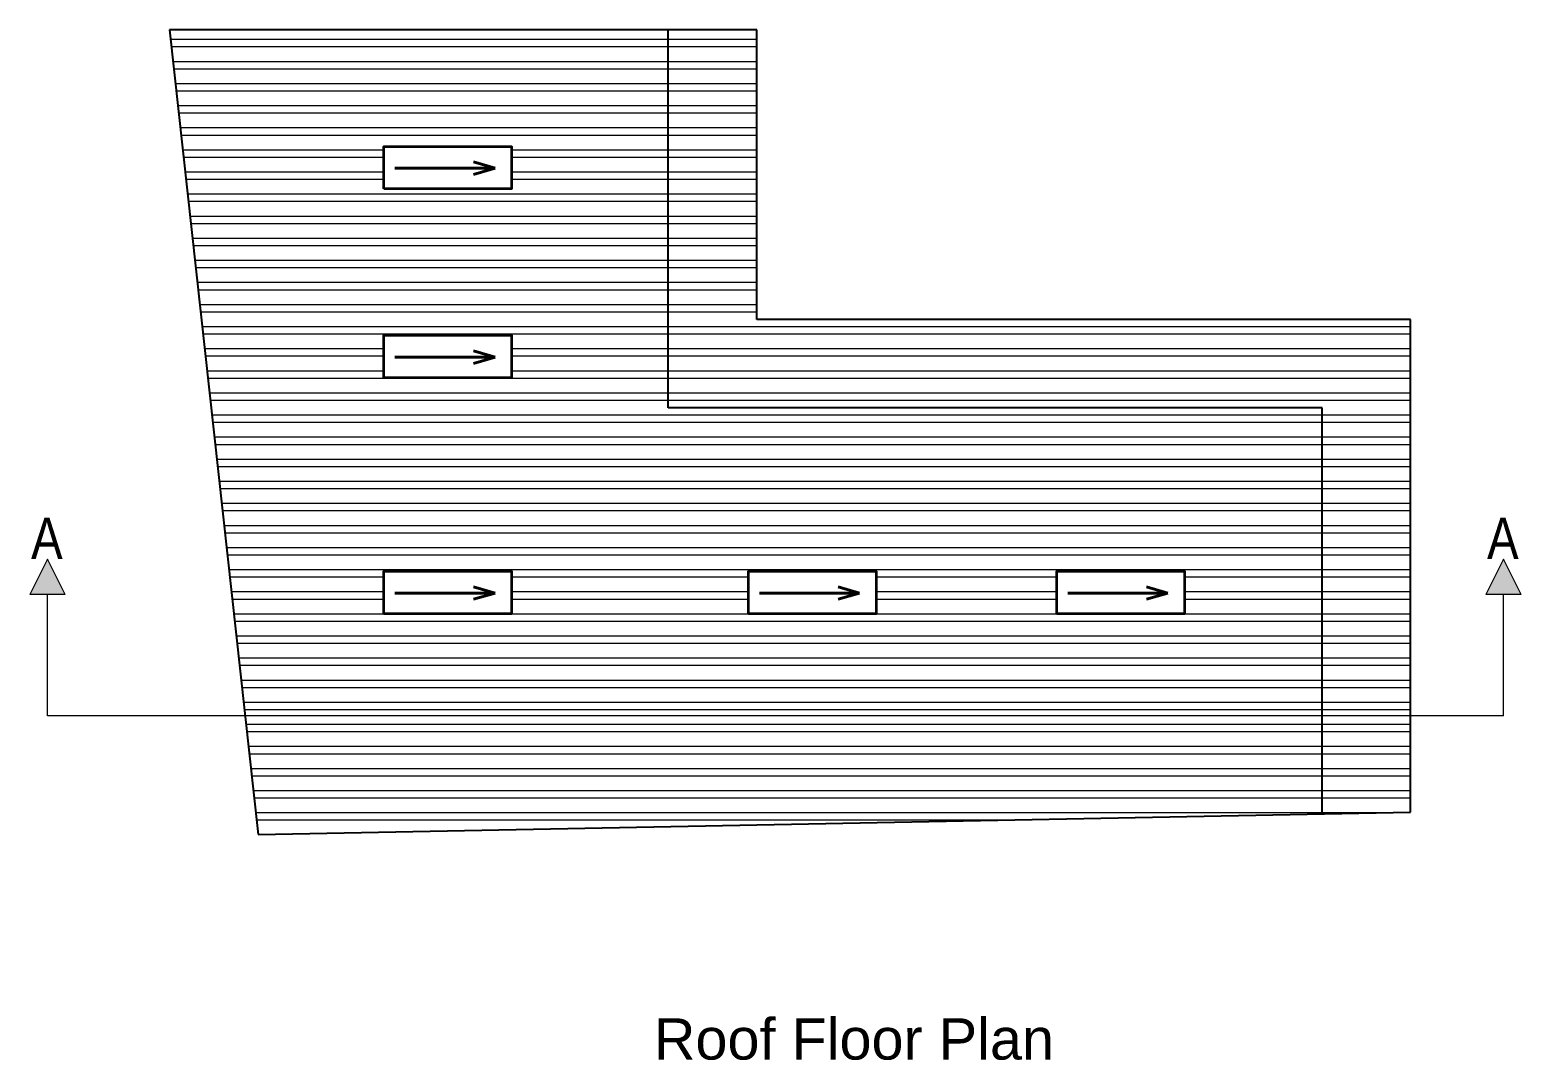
# Model space of a CAD drawing. Header units: inches. Extents: x 392906 to 410488, y -52747 to -40742.
# Drawn here: x 399158 to 399664, y -50699 to -50349 of the extents above; entities that cross this region are included whole.
import ezdxf

# ---------------------------------------------------------------- set-up
doc = ezdxf.new("R2010")
doc.units = ezdxf.units.IN
doc.header["$LTSCALE"] = 2
doc.header["$MEASUREMENT"] = 0
doc.layers.get('0').update_dxf_attribs({"linetype": 'CONTINUOUS'})
for name, color, linetype, lineweight in [('DIM_LINE', 173, 'CONTINUOUS', 20), ('door', 20, 'CONTINUOUS', 35), ('WALL - A', 1, 'CONTINUOUS', 40)]:
    doc.layers.add(name, color=color, linetype=linetype, lineweight=lineweight)
doc.styles.get("Standard").update_dxf_attribs({"font": 'ARIALN.TTF'})

msp = doc.modelspace()

# ---------------------------------------------------------------- hatches: boundary and pattern name
at = {"linetype": 'ByBlock', "lineweight": 5}
for points in [[(399163.89, -50528.57), (399169.89, -50540.57), (399157.89, -50540.57)], [(399658.21, -50528.57), (399664.21, -50540.57), (399652.21, -50540.57)]]:
    msp.add_hatch(color=7, dxfattribs=at).paths.add_polyline_path(points)
at = {"layer": 'DIM_LINE'}
h = msp.add_hatch(dxfattribs=at)
h.set_pattern_fill('ANSI32', color=256, scale=20, angle=135)
h.set_pattern_definition([(180, (3044.369, 450.393), (-4e-16, -7.5), []), (180, (3041.869, 452.893), (-4e-16, -7.5), [])])
h.paths.add_polyline_path([(399596.66, -50477.22), (399374.66, -50477.22), (399374.66, -50348.9), (399205.27, -50348.9), (399230.96, -50581.74), (399596.66, -50581.74)])
h.paths.add_polyline_path([(399278.08, -50467.04), (399278.08, -50452.59), (399321.4, -50452.59), (399321.4, -50467.04)], flags=16)
h.paths.add_polyline_path([(399278.08, -50532.66), (399321.4, -50532.66), (399321.4, -50547.11), (399278.08, -50547.11)], flags=16)
h.paths.add_polyline_path([(399278.08, -50402.92), (399278.08, -50388.47), (399321.4, -50388.47), (399321.4, -50402.92)], flags=16)
h.paths.add_polyline_path([(399401.87, -50532.66), (399445.2, -50532.66), (399445.2, -50547.11), (399401.87, -50547.11)], flags=16)
h.paths.add_polyline_path([(399506.53, -50532.66), (399549.86, -50532.66), (399549.86, -50547.11), (399506.53, -50547.11)], flags=16)
h.paths.add_polyline_path([(399596.66, -50581.74), (399230.96, -50581.74), (399235.41, -50622.07), (399596.66, -50615.07)])
h.paths.add_polyline_path([(399626.66, -50447.22), (399404.66, -50447.22), (399404.66, -50348.9), (399374.66, -50348.9), (399374.66, -50477.22), (399596.66, -50477.22), (399596.66, -50581.74), (399626.66, -50581.74)])
h.paths.add_polyline_path([(399626.66, -50581.74), (399596.66, -50581.74), (399596.66, -50615.07), (399626.66, -50614.49)])

# ---------------------------------------------------------------- linework, layer by layer
at = {"ltscale": 0.5}
for p, q in [((399404.66, -50348.9), (399205.27, -50348.9)), ((399205.27, -50348.9), (399235.41, -50622.07)), ((399374.66, -50477.22), (399374.66, -50348.9)), ((399404.66, -50447.22), (399404.66, -50348.9)), ((399626.66, -50447.22), (399404.66, -50447.22)), ((399626.66, -50614.49), (399626.66, -50447.22)), ((399596.66, -50477.22), (399374.66, -50477.22)), ((399596.66, -50615.07), (399596.66, -50477.22)), ((399235.41, -50622.07), (399626.66, -50614.49))]:
    msp.add_line(p, q, dxfattribs=at)
at = {"color": 7, "linetype": 'ByBlock', "lineweight": 5}
for p, q in [((399163.89, -50528.57), (399157.89, -50540.57)), ((399169.89, -50540.57), (399163.89, -50528.57)), ((399658.21, -50528.57), (399652.21, -50540.57)), ((399664.21, -50540.57), (399658.21, -50528.57)), ((399169.89, -50540.57), (399157.89, -50540.57)), ((399163.89, -50581.74), (399163.89, -50540.57)), ((399664.21, -50540.57), (399652.21, -50540.57)), ((399658.21, -50581.74), (399658.21, -50540.57)), ((399658.21, -50581.74), (399163.89, -50581.74))]:
    msp.add_line(p, q, dxfattribs=at)
at = {"layer": 'DIM_LINE'}
for points in [[(399321.4, -50402.92), (399321.4, -50388.47), (399278.08, -50388.47), (399278.08, -50402.92)], [(399321.4, -50467.04), (399321.4, -50452.59), (399278.08, -50452.59), (399278.08, -50467.04)], [(399321.4, -50547.11), (399321.4, -50532.66), (399278.08, -50532.66), (399278.08, -50547.11)], [(399445.2, -50547.11), (399445.2, -50532.66), (399401.87, -50532.66), (399401.87, -50547.11)], [(399549.86, -50547.11), (399549.86, -50532.66), (399506.53, -50532.66), (399506.53, -50547.11)]]:
    msp.add_lwpolyline(points, close=True, dxfattribs=at)
at = {"layer": 'door', "ltscale": 0.5}
for points in [[(399278.08, -50402.92), (399278.08, -50388.47), (399321.4, -50388.47), (399321.4, -50402.92)], [(399278.08, -50467.04), (399278.08, -50452.59), (399321.4, -50452.59), (399321.4, -50467.04)], [(399278.08, -50547.11), (399278.08, -50532.66), (399321.4, -50532.66), (399321.4, -50547.11)], [(399401.87, -50547.11), (399401.87, -50532.66), (399445.2, -50532.66), (399445.2, -50547.11)], [(399506.53, -50547.11), (399506.53, -50532.66), (399549.86, -50532.66), (399549.86, -50547.11)]]:
    msp.add_lwpolyline(points, close=True, dxfattribs=at)
at = {"layer": 'WALL - A'}
for p, q in [((399315.82, -50395.89), (399308.52, -50393.76)), ((399281.84, -50395.89), (399315.82, -50395.89)), ((399315.82, -50395.89), (399308.52, -50398.02)), ((399315.82, -50460), (399308.52, -50457.88)), ((399281.84, -50460), (399315.82, -50460)), ((399315.82, -50460), (399308.52, -50462.13)), ((399281.84, -50540.08), (399315.82, -50540.08)), ((399315.82, -50540.08), (399308.52, -50537.95)), ((399315.82, -50540.08), (399308.52, -50542.21)), ((399405.63, -50540.08), (399439.61, -50540.08)), ((399439.61, -50540.08), (399432.31, -50537.95)), ((399439.61, -50540.08), (399432.31, -50542.21)), ((399510.29, -50540.08), (399544.27, -50540.08)), ((399544.27, -50540.08), (399536.97, -50537.95)), ((399544.27, -50540.08), (399536.97, -50542.21))]:
    msp.add_line(p, q, dxfattribs=at)

# ---------------------------------------------------------------- texts
at = {"color": 7, "linetype": 'ByBlock', "lineweight": 5, "char_height": 14}
for s, insert, width, attachment_point in [('A', (399169.01, -50514.47), 26.5803, 3), ('A', (399663.33, -50514.47), 26.5803, 3), ('{\\fArial CE|b0|i0|c0|p34;Roof\\fArial CE|b0|i0|c238|p34; Floor Plan}', (399437.67, -50691.54), 235.547, 5)]:
    msp.add_mtext(s, dxfattribs=dict(at, insert=insert, width=width, attachment_point=attachment_point))

doc.saveas('drawing.dxf')
